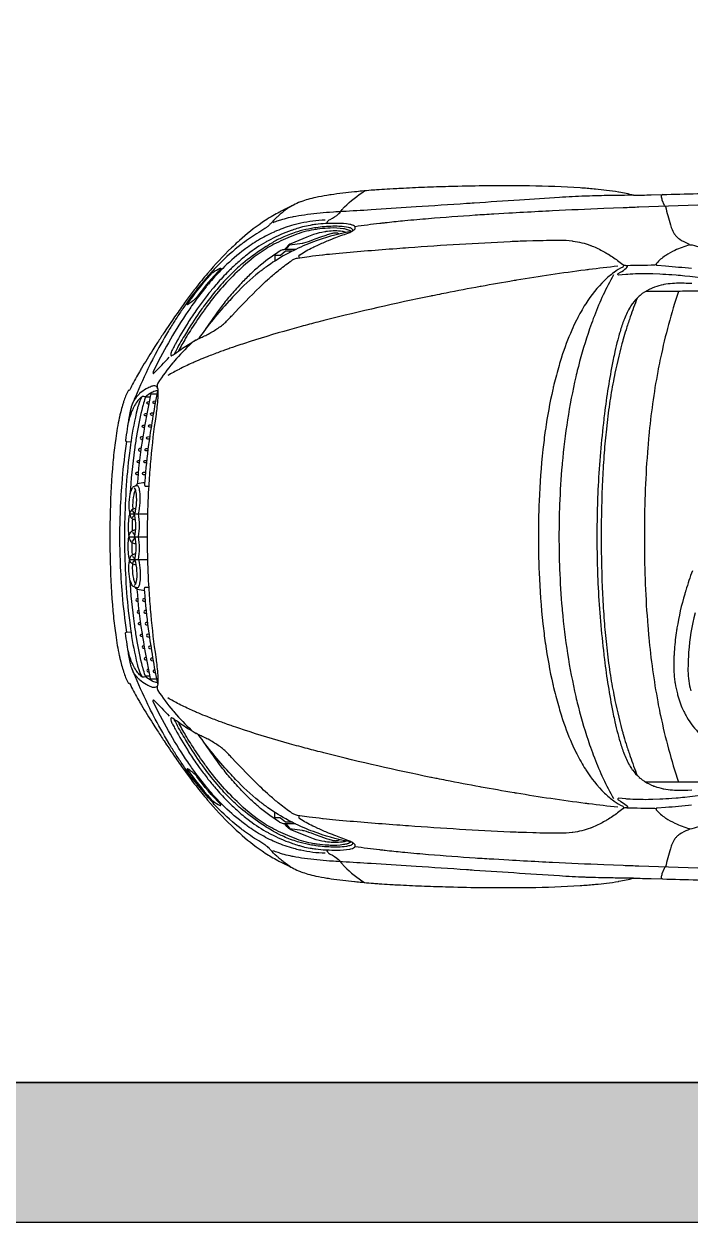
# Model space of a CAD drawing. Header units: millimetres. Extents: x 2646 to 50990, y 12226 to 40347.
# Drawn here: x 27734 to 29588, y 12226 to 15559 of the extents above; entities that cross this region are included whole.
import ezdxf

# ---------------------------------------------------------------- set-up
doc = ezdxf.new("R2010")
doc.units = ezdxf.units.MM
doc.layers.add('www.cad-blocks.net', color=7, linetype='Continuous')

# ---------------------------------------------------------------- blocks, each defined once
blk = doc.blocks.new('A$C28EE48FC')
for p, q in [((0.5074, 2.0158), (0.5074, 2.0158)), ((0.6115, 1.9769), (0.6116, 1.977)), ((0.0539, 1.1583), (0.1029, 1.1583)), ((0.0526, 1.0945), (0.1029, 1.0945)), ((0.0539, 1.0308), (0.1029, 1.0308)), ((0.6115, 0.2121), (0.6116, 0.2121)), ((0.5074, 0.1733), (0.5074, 0.1733))]:
    blk.add_line(p, q)
for points in [[(1.4563, 2.0444, 0.021604), (1.4159, 2.053), (1.4143, 2.0533, 0.012269), (1.381, 2.058, 0.005683), (1.3507, 2.0613), (1.3465, 2.0617, 0.007499), (1.3081, 2.0648, 0.013527), (1.1666, 2.0702), (1.1471, 2.0704, 0.009671), (0.9553, 2.0688), (0.941, 2.0684, 0.002964), (0.875, 2.0662, 0.002676), (0.8082, 2.0632, 0.002031), (0.7873, 2.0621), (0.7784, 2.0616, 0.001672), (0.7489, 2.0597, 0.002952), (0.7327, 2.0586), (0.726, 2.0581, 0.006248), (0.7006, 2.0558, 0.000515), (0.6816, 2.0538), (0.6798, 2.0536, 0.009106), (0.6146, 2.0457, 0.004007), (0.6078, 2.0446), (0.6026, 2.0438, 0.012153), (0.5725, 2.0383, 0.018519), (0.5503, 2.0329), (0.5501, 2.0328, 0.020061), (0.5309, 2.0265), (0.5293, 2.0258, 0.031275), (0.5097, 2.0171, -0.001922), (0.5003, 2.0122), (0.4963, 2.0101, -0.007542), (0.4818, 2.0029, 0.001355), (0.4796, 2.0018, 0.012838), (0.466, 1.9948), (0.4618, 1.9925, 0.011519), (0.4439, 1.9821), (0.4409, 1.9803, 0.012847), (0.4224, 1.9683, 0.033566), (0.3594, 1.9186), (0.3556, 1.9151, 0.0098), (0.3372, 1.8979, 0.02217), (0.2709, 1.827, 0.012327), (0.2388, 1.7876), (0.2369, 1.7851, 0.0071), (0.2144, 1.7552), (0.2096, 1.7487, 0.002771), (0.1985, 1.7332, 0.004165), (0.1729, 1.6967, 0.004159), (0.1569, 1.6731), (0.1499, 1.6624, 0.002426), (0.1318, 1.6349, 0.001948), (0.1245, 1.6236), (0.1184, 1.6141, 0.008611), (0.0871, 1.5632, 0.003492), (0.0811, 1.5529), (0.0761, 1.5442, 0.015568), (0.0544, 1.5034, -0.285642), (0.0514, 1.5015), (0.0511, 1.5015, 0.282742), (0.0495, 1.5006, 0.041853), (0.0373, 1.4704), (0.0373, 1.4704, 0.001076), (0.0343, 1.4607, 0.014369), (0.0292, 1.4423), (0.0277, 1.4361, 0.006749), (0.0254, 1.426), (0.0253, 1.4254, 0.019467), (0.0152, 1.3678), (0.0136, 1.3557, 0.012057), (0.0075, 1.3013, 0.000481), (0.0074, 1.3005, 0.014627), (0, 1.1659, 0.013), (0, 1.0231, 0.014627), (0.0074, 0.8886, 0.000481), (0.0075, 0.8878, 0.012057), (0.0136, 0.8333), (0.0152, 0.8212, 0.019467), (0.0253, 0.7637), (0.0254, 0.7631, 0.006749), (0.0277, 0.7529), (0.0292, 0.7468, 0.014369), (0.0343, 0.7284, 0.001076), (0.0373, 0.7187), (0.0373, 0.7187, 0.041853), (0.0495, 0.6885, 0.282742), (0.0511, 0.6875), (0.0514, 0.6875, -0.285642), (0.0544, 0.6856, 0.015568), (0.0761, 0.6449), (0.0811, 0.6362, 0.003492), (0.0871, 0.6258, 0.008611), (0.1184, 0.575), (0.1245, 0.5654, 0.001948), (0.1318, 0.5542, 0.002426), (0.1499, 0.5266), (0.1569, 0.516, 0.004159), (0.1729, 0.4924, 0.004165), (0.1985, 0.4558, 0.002771), (0.2096, 0.4404), (0.2144, 0.4339, 0.0071), (0.2369, 0.4039), (0.2388, 0.4014, 0.012327), (0.2709, 0.3621, 0.02217), (0.3372, 0.2912, 0.0098), (0.3556, 0.2739), (0.3594, 0.2705, 0.033566), (0.4224, 0.2208, 0.012847), (0.4409, 0.2088), (0.4439, 0.207, 0.011519), (0.4618, 0.1966), (0.466, 0.1943, 0.012838), (0.4796, 0.1872, 0.001355), (0.4818, 0.1862, -0.007542), (0.4963, 0.179), (0.5003, 0.1769, -0.001922), (0.5097, 0.172, 0.031275), (0.5293, 0.1632), (0.5309, 0.1626, 0.020061), (0.5501, 0.1563), (0.5503, 0.1562, 0.018519), (0.5725, 0.1507, 0.012153), (0.6026, 0.1452), (0.6078, 0.1444, 0.004007), (0.6146, 0.1434, 0.009106), (0.6798, 0.1354), (0.6816, 0.1352, 0.000515), (0.7006, 0.1333, 0.006248), (0.726, 0.131), (0.7327, 0.1305, 0.002952), (0.7489, 0.1293, 0.001672), (0.7784, 0.1275), (0.7873, 0.127, 0.002031), (0.8082, 0.1259, 0.002676), (0.875, 0.1229, 0.002964), (0.941, 0.1207), (0.9553, 0.1203, 0.009671), (1.1471, 0.1187), (1.1666, 0.1189, 0.013527), (1.3081, 0.1243, 0.007499), (1.3465, 0.1274), (1.3507, 0.1278, 0.005683), (1.381, 0.131, 0.012269), (1.4143, 0.1358), (1.4159, 0.1361, 0.021604), (1.4563, 0.1447)], [(1.4563, 2.0444, -0.001965), (1.4226, 2.044, 0.001294), (1.3996, 2.0437), (1.3914, 2.0436, 0.005751), (1.3258, 2.042, 0.000409), (1.3244, 2.042), (1.3215, 2.0419, 0.006965), (1.25, 2.0382), (1.1394, 2.0309, 0.000725), (1.0128, 2.0224, -0.000525), (0.9913, 2.021, -0.000391), (0.851, 2.0118), (0.7258, 2.0037, -0.002493), (0.6463, 1.9989, 0.003676), (0.6212, 1.9974), (0.6106, 1.9966, 0.016487), (0.5404, 1.9894, 0.014226), (0.5092, 1.9842), (0.5066, 1.9837, 0.020733), (0.4837, 1.9783), (0.4796, 1.9771, 0.016399), (0.4673, 1.9732, 0.006991), (0.4529, 1.9679)], [(0.6023, 1.9655, -0.095004), (0.6045, 1.9709, -0.035926), (0.6053, 1.9719, -0.030902), (0.6077, 1.9744, -0.073346), (0.6119, 1.9771, 0.076763), (0.636, 1.9932, 0.061181), (0.6408, 1.9987, -0.02903), (0.6435, 2.0024), (0.6454, 2.0046, -0.022097), (0.6521, 2.0118, -0.053017), (0.7079, 2.0565)], [(1.4563, 2.0444, 0.002893), (1.5059, 2.0454), (1.5367, 2.0463, 0.002102), (1.7317, 2.0524)], [(1.5376, 2.0463, 0.411595), (1.5334, 2.0419, 0.052807), (1.534, 2.0375, 0.032965), (1.5356, 2.0321), (1.5413, 2.017, 0.182493), (1.5437, 2.0143), (1.5448, 2.0137, -0.210702), (1.5452, 2.0131, 0.007301), (1.5592, 1.9623, 0.013348), (1.5615, 1.9549), (1.5623, 1.9526, 0.058917), (1.5697, 1.9375), (1.57, 1.937, 0.008838), (1.5708, 1.9357, 0.039979), (1.576, 1.9294, 0.050084), (1.5825, 1.9238), (1.5848, 1.9223, 0.067489), (1.6079, 1.9105, -0.155365), (1.6104, 1.9087), (1.6121, 1.9062)], [(0.5097, 2.0171, 0.045339), (0.4836, 2.0002, 0.00519), (0.4781, 1.9957, 0.007269), (0.4733, 1.9917), (0.4723, 1.9909, 0.007264), (0.4654, 1.9846), (0.4641, 1.9835, 0.021449), (0.4459, 1.9652, 0.001517), (0.443, 1.962, -0.038686), (0.4382, 1.9574, -0.014747), (0.4319, 1.9527), (0.4304, 1.9516, -0.023216), (0.4191, 1.9442, 0.026217), (0.3734, 1.9141, 0.007355), (0.3654, 1.908), (0.364, 1.907, 0.032139), (0.3025, 1.8521), (0.297, 1.8466, 0.01026), (0.2825, 1.8312, 0.031068), (0.2094, 1.7399), (0.2068, 1.7362, 0.00963), (0.1883, 1.7088, 0.004314), (0.1708, 1.6813, 0.00526), (0.1623, 1.6674), (0.1621, 1.667, 0.01346), (0.1204, 1.5923), (0.1197, 1.5911, 0.006823), (0.1102, 1.5723, 0.01344), (0.0699, 1.4839, 0.002183), (0.0641, 1.4701), (0.0613, 1.4634)], [(1.7179, 2.0194), (1.4716, 2.011, 0.001617), (1.4273, 2.0094), (1.3736, 2.0072, 0.002002), (1.2312, 2.0009, 0.000925), (1.1932, 1.9989), (1.1918, 1.9989, 0.001542), (1.1094, 1.9943), (1.0678, 1.9919, 0.002169), (1.0159, 1.9886, 0.003739), (0.8861, 1.9789, 0.003214), (0.8203, 1.9731), (0.8137, 1.9725, 0.004421), (0.7651, 1.9674, 0.000082), (0.7528, 1.966), (0.7501, 1.9657, 0.008517), (0.6814, 1.9568)], [(0.5979, 1.975, 0.046212), (0.5304, 1.9667, 0.012813), (0.5155, 1.9631), (0.511, 1.9619, 0.03409), (0.4629, 1.9452, 0.008485), (0.4536, 1.9411), (0.4487, 1.9388, 0.017709), (0.4273, 1.9279), (0.4235, 1.9258, 0.029188), (0.3819, 1.8994, 0.005231), (0.3776, 1.8963), (0.374, 1.8936, 0.031007), (0.3181, 1.8459, 0.014931), (0.2984, 1.8257), (0.2903, 1.817, 0.010951), (0.2732, 1.7975), (0.2727, 1.7969, 0.004534), (0.2668, 1.7897, 0.016613), (0.2266, 1.7367, 0.0062), (0.2158, 1.7209), (0.2099, 1.7122, 0.037186), (0.1196, 1.5529, 0.018721), (0.1195, 1.5526, 0.096782), (0.119, 1.5497, 0.217467), (0.1193, 1.549, 0.390746), (0.1218, 1.5492, 0.009147), (0.1642, 1.594)], [(0.5268, 1.8705, -0.376635), (0.5262, 1.8774), (0.5262, 1.8774, -0.091427), (0.528, 1.8791, -0.03135), (0.5636, 1.8992, -0.005311), (0.569, 1.9018), (0.5776, 1.9057, -0.012475), (0.6078, 1.9187), (0.619, 1.9232, -0.00144), (0.6227, 1.9246, -0.009893), (0.6617, 1.9391, 0.045955), (0.6718, 1.9437), (0.673, 1.9444, 0.070369), (0.6805, 1.9502, 0.100698), (0.6818, 1.9522), (0.6818, 1.9523, 0.212737), (0.6816, 1.9563), (0.6815, 1.9564, 0.116942), (0.68, 1.9582, 0.077301), (0.674, 1.9614), (0.6734, 1.9616, 0.041117), (0.6665, 1.9633, 0.040812), (0.6315, 1.9662, 0.011559), (0.6018, 1.9655), (0.5991, 1.9654, 0.018761), (0.5724, 1.9631, 0.008154), (0.5652, 1.9621), (0.5623, 1.9617, 0.003506), (0.556, 1.9607, 0.022797), (0.5362, 1.9563), (0.5355, 1.9562, 0.006839), (0.5239, 1.9529, 0.012037), (0.507, 1.9475), (0.5035, 1.9463, 0.038629), (0.4467, 1.9215), (0.4415, 1.9187, 0.007783), (0.4333, 1.9142, 0.034129), (0.3825, 1.8803), (0.3807, 1.8789, 0.014982), (0.3648, 1.8659, 0.008535), (0.3395, 1.8431, 0.010433), (0.3292, 1.8331), (0.3289, 1.8327, 0.014535), (0.2966, 1.798, 0.003291), (0.294, 1.7951), (0.2899, 1.7902, 0.009666), (0.2695, 1.7654, 0.012918), (0.2474, 1.7359), (0.2418, 1.728, 0.005624), (0.2288, 1.7092, 0.006806), (0.2182, 1.693), (0.2165, 1.6903, 0.016774), (0.1812, 1.6306), (0.1808, 1.63, 0.001913), (0.1742, 1.6176, 0.034616), (0.1697, 1.6077, 0.018602), (0.1692, 1.6062), (0.1689, 1.6051, 0.077961), (0.1683, 1.6004, 0.348633), (0.1704, 1.5979, 0.19476), (0.1716, 1.5982, 0.010855), (0.1842, 1.6067, -0.001068), (0.1969, 1.6156, -0.012672), (0.215, 1.6276), (0.2163, 1.6284, -0.013817), (0.2398, 1.6423, -0.024574), (0.2466, 1.6456, 0.00831), (0.2591, 1.6513, 0.014659), (0.2725, 1.6581), (0.277, 1.6605, 0.029311), (0.3036, 1.6771, 0.020996), (0.315, 1.6859), (0.3164, 1.6871, 0.02706), (0.3264, 1.6965), (0.33, 1.7002, 0.003297), (0.3393, 1.7101, -0.011976), (0.4164, 1.7891, -0.01056), (0.4376, 1.8089), (0.4394, 1.8106, -0.010576), (0.4634, 1.8313), (0.4673, 1.8344, -0.020466), (0.5008, 1.8598, -0.003185), (0.5074, 1.8643, -0.036121), (0.5112, 1.8665, -0.026696), (0.5155, 1.8683, -0.05213), (0.5215, 1.8698), (0.5539, 1.8742, -0.004894), (0.5903, 1.8788), (0.5928, 1.8791, -0.006376), (0.6276, 1.8826, -0.003578), (0.7866, 1.8958), (0.7974, 1.8967, -0.000614), (0.8304, 1.8991, -0.006787), (1.1132, 1.916, -0.004373), (1.1582, 1.9177), (1.1761, 1.9182, -0.005699), (1.2527, 1.9195, -0.034615), (1.2858, 1.9174), (1.2878, 1.9171, -0.055797), (1.3365, 1.905), (1.3377, 1.9045, -0.006537), (1.3411, 1.9032, -0.032912), (1.3731, 1.8878), (1.3765, 1.886, -0.009575), (1.3864, 1.8801, -0.023465), (1.4158, 1.86), (1.4269, 1.8517, -0.555112), (1.4263, 1.8444, 0.04001), (1.4023, 1.8298), (1.4014, 1.8291, 0.035848), (1.376, 1.8077, 0.058677), (1.3232, 1.7426), (1.3225, 1.7414, 0.012665), (1.3102, 1.7209, 0.012702), (1.2982, 1.6983), (1.2969, 1.6956, 0.012623), (1.2846, 1.6694, 0.025431), (1.256, 1.5937), (1.2558, 1.5929, 0.007463), (1.249, 1.5708, 0.010247), (1.2349, 1.5176), (1.2347, 1.5169, 0.00424), (1.2317, 1.5042, 0.020326), (1.2111, 1.3923), (1.2108, 1.3901, 0.007835), (1.2041, 1.3368, 0.018101), (1.1936, 1.1946), (1.1931, 1.1815, 0.005848), (1.1918, 1.1314, 0.007092), (1.1918, 1.0577, 0.005848), (1.1931, 1.0075), (1.1936, 0.9945, 0.018101), (1.2041, 0.8523, 0.007835), (1.2108, 0.799), (1.2111, 0.7967, 0.020326), (1.2317, 0.6849, 0.00424), (1.2347, 0.6721), (1.2349, 0.6714, 0.010247), (1.249, 0.6183, 0.007463), (1.2558, 0.5962), (1.256, 0.5953, 0.025431), (1.2846, 0.5197, 0.012623), (1.2969, 0.4934), (1.2982, 0.4907, 0.012702), (1.3102, 0.4681, 0.012665), (1.3225, 0.4476), (1.3232, 0.4465, 0.058677), (1.376, 0.3814, 0.035848), (1.4014, 0.36), (1.4023, 0.3593, 0.04001), (1.4263, 0.3447, -0.555112), (1.4269, 0.3374), (1.4158, 0.3291, -0.023465), (1.3864, 0.309, -0.009575), (1.3765, 0.3031), (1.3731, 0.3012, -0.032912), (1.3411, 0.2859, -0.006537), (1.3377, 0.2846), (1.3365, 0.2841, -0.055797), (1.2878, 0.272), (1.2858, 0.2717, -0.034615), (1.2527, 0.2696, -0.005699), (1.1761, 0.2709), (1.1582, 0.2714, -0.004373), (1.1132, 0.2731, -0.006787), (0.8304, 0.29, -0.000614), (0.7974, 0.2924), (0.7866, 0.2932, -0.003578), (0.6276, 0.3064, -0.006376), (0.5928, 0.31), (0.5903, 0.3103, -0.004894), (0.5539, 0.3149), (0.5215, 0.3193, -0.05213), (0.5155, 0.3208, -0.026696), (0.5112, 0.3226, -0.036121), (0.5074, 0.3247, -0.003185), (0.5008, 0.3292, -0.020466), (0.4673, 0.3546), (0.4634, 0.3578, -0.010576), (0.4394, 0.3785), (0.4376, 0.3801, -0.01056), (0.4164, 0.3999, -0.011976), (0.3393, 0.4789, 0.003297), (0.33, 0.4888), (0.3264, 0.4926, 0.02706), (0.3164, 0.502), (0.315, 0.5031, 0.020996), (0.3036, 0.5119, 0.029311), (0.277, 0.5285), (0.2725, 0.531, 0.014659), (0.2591, 0.5378, 0.00831), (0.2466, 0.5434, -0.024574), (0.2398, 0.5468, -0.013817), (0.2163, 0.5606), (0.215, 0.5614, -0.012672), (0.1969, 0.5734, -0.001068), (0.1842, 0.5824, 0.010855), (0.1716, 0.5909, 0.19476), (0.1704, 0.5911, 0.348633), (0.1683, 0.5887, 0.077961), (0.1689, 0.5839), (0.1692, 0.5829, 0.018602), (0.1697, 0.5814, 0.034616), (0.1742, 0.5715, 0.001913), (0.1808, 0.5591), (0.1812, 0.5585, 0.016774), (0.2165, 0.4988), (0.2182, 0.4961, 0.006806), (0.2288, 0.4799, 0.005624), (0.2418, 0.4611), (0.2474, 0.4531, 0.012918), (0.2695, 0.4237, 0.009666), (0.2899, 0.3989), (0.294, 0.394, 0.003291), (0.2966, 0.3911, 0.014535), (0.3289, 0.3564), (0.3292, 0.356, 0.010433), (0.3395, 0.346, 0.008535), (0.3648, 0.3232, 0.014982), (0.3807, 0.3102), (0.3825, 0.3088, 0.034129), (0.4333, 0.2749, 0.007783), (0.4415, 0.2704), (0.4467, 0.2676, 0.038629), (0.5035, 0.2428), (0.507, 0.2416, 0.012037), (0.5239, 0.2361, 0.006839), (0.5355, 0.2329), (0.5362, 0.2327, 0.022797), (0.556, 0.2284, 0.003506), (0.5623, 0.2274), (0.5652, 0.227, 0.008154), (0.5724, 0.226, 0.018761), (0.5991, 0.2237), (0.6018, 0.2236, 0.011559), (0.6315, 0.2229, 0.040812), (0.6665, 0.2258, 0.041117), (0.6734, 0.2275), (0.674, 0.2277, 0.077301), (0.68, 0.2308, 0.116942), (0.6815, 0.2326), (0.6816, 0.2328, 0.212737), (0.6818, 0.2368), (0.6818, 0.2369, 0.100698), (0.6805, 0.2389, 0.070369), (0.673, 0.2447), (0.6718, 0.2454, 0.045955), (0.6617, 0.25, -0.009893), (0.6227, 0.2644, -0.00144), (0.619, 0.2659), (0.6078, 0.2704, -0.012475), (0.5776, 0.2833), (0.569, 0.2873, -0.005311), (0.5636, 0.2899, -0.03135), (0.528, 0.31, -0.091427), (0.5262, 0.3117), (0.5262, 0.3117, -0.376635), (0.5268, 0.3186)], [(0.6756, 1.946, 0.250895), (0.6693, 1.953), (0.6684, 1.9533, 0.032381), (0.6631, 1.9548, 0.044038), (0.6395, 1.9577), (0.6358, 1.9579, 0.014085), (0.6198, 1.958, 0.029956), (0.5726, 1.9542, 0.015277), (0.5556, 1.9512), (0.5515, 1.9504, 0.021146), (0.5215, 1.9429, 0.03413), (0.4831, 1.9287), (0.4791, 1.9269, 0.029919), (0.4514, 1.9124), (0.4443, 1.9081, 0.009735), (0.4245, 1.8956, 0.026024), (0.3686, 1.8546, 0.01646), (0.3495, 1.8379), (0.3485, 1.837, 0.021999), (0.3122, 1.7999), (0.3103, 1.7978, 0.002898), (0.3077, 1.7949, 0.019519), (0.267, 1.7446), (0.2622, 1.7382, 0.005978), (0.2525, 1.725, 0.018231), (0.2152, 1.6681), (0.2148, 1.6676, 0.001193), (0.2034, 1.6487, 0.020795), (0.1784, 1.6028)], [(0.6703, 1.9435, 0.070535), (0.6603, 1.9484), (0.6597, 1.9486, 0.038292), (0.6495, 1.951, 0.052123), (0.612, 1.9531), (0.6117, 1.9531, 0.000087), (0.6054, 1.9528, 0.022756), (0.5758, 1.95, 0.006096), (0.5702, 1.9491), (0.5664, 1.9485, 0.054374), (0.5127, 1.9334), (0.5006, 1.9286, 0.027108), (0.4495, 1.9047, 0.016016), (0.4352, 1.8965), (0.4338, 1.8956, 0.048087), (0.3704, 1.8473), (0.3594, 1.8372, 0.048212), (0.27, 1.7368, 0.000309), (0.2611, 1.7245), (0.2602, 1.7232, 0.015931), (0.2264, 1.6736), (0.223, 1.6683, 0.009235), (0.2098, 1.6467, 0.012384), (0.1899, 1.6107)], [(0.6721, 1.9439, 0.040419), (0.5786, 1.9195), (0.5731, 1.9175, 0.030559), (0.5165, 1.8938), (0.5093, 1.8902, 0.007659), (0.4964, 1.8836, 0.031156), (0.4389, 1.8483), (0.4376, 1.8474, 0.014431), (0.4138, 1.8296, 0.037345), (0.349, 1.7697, 0.001109), (0.3325, 1.7519), (0.3302, 1.7495, 0.032045), (0.2456, 1.6452)], [(0.6568, 1.9409, 0.071794), (0.6455, 1.944, 0.063356), (0.6048, 1.9437), (0.6002, 1.9431, 0.004636), (0.5974, 1.9426, 0.045167), (0.5656, 1.9348, 0.013376), (0.5474, 1.9279), (0.5024, 1.9096, 0.08937), (0.4973, 1.9064, 0.050736), (0.4859, 1.8935)], [(0.489, 1.8935), (0.4987, 1.9055, -0.190255), (0.5003, 1.9064), (0.5344, 1.9111, 0.029627), (0.5384, 1.9119, 0.032475), (0.5656, 1.9209, -0.012723), (0.586, 1.9285), (0.6013, 1.9338, -0.014645), (0.6147, 1.9381, -0.052247), (0.6253, 1.9399), (0.6258, 1.9399, -0.145769), (0.6388, 1.937)], [(1.6121, 1.9062), (1.6121, 1.9062, 0.041688), (1.5715, 1.8911, 0.033978), (1.5461, 1.877), (1.5447, 1.8761, 0.068747), (1.52, 1.8547, 0.062827), (1.5196, 1.8541), (1.5195, 1.8539, 0.045779), (1.519, 1.8527, -0.331329), (1.5147, 1.8495, 0.004809), (1.4379, 1.8485)], [(1.6121, 1.9062, -0.000419), (1.6126, 1.9064, -0.145444), (1.6199, 1.9062, 0.011938), (1.6684, 1.8921), (1.6794, 1.8892, 0.007872), (1.7004, 1.884, 0.01001), (1.7376, 1.8762), (1.753, 1.8733, 0.000409), (1.7599, 1.872, 0.003875), (1.8515, 1.8555, 0.001146), (1.8631, 1.8536), (1.8729, 1.8519, 0.009465), (2.1484, 1.8113), (2.1511, 1.811, 0.000477), (2.1871, 1.8064, 0.018781), (2.4115, 1.7866), (2.4133, 1.7865, 0.004479), (2.49, 1.7833, 0.008146), (2.7252, 1.7795, 0.000207), (3.4927, 1.7798), (3.5208, 1.7798, 0.000716), (3.6182, 1.78, 0.000716)], [(0.516, 1.8935), (0.4864, 1.8935, 0.029126), (0.4844, 1.8934, 0.093153), (0.4749, 1.8905), (0.4746, 1.8903, 0.019501), (0.4703, 1.8878, 0.036423), (0.4117, 1.8442), (0.409, 1.842, 0.008687), (0.3946, 1.8291, 0.014351), (0.3685, 1.8035, 0.004907), (0.3604, 1.7949), (0.3549, 1.789, 0.016955), (0.3258, 1.7554), (0.3236, 1.7527, 0.006738), (0.3101, 1.7354, 0.019121), (0.2656, 1.6724)], [(0.5066, 1.8889), (0.4883, 1.8889, 0.173728), (0.4878, 1.8887), (0.4736, 1.877, -0.173728), (0.473, 1.8768), (0.4589, 1.8768, 0.414214), (0.458, 1.876), (0.458, 1.8611)], [(1.413, 1.847, 0.004156), (1.3317, 1.8376, 0.001535), (1.3265, 1.837), (1.3221, 1.8364, 0.008689), (1.131, 1.8081), (1.1278, 1.8076, 0.001179), (1.1238, 1.8069, 0.002584), (1.0319, 1.7907), (1.0292, 1.7903, 0.004005), (0.9347, 1.7723, 0.001041), (0.9099, 1.7674, 0.000028), (0.8942, 1.7642), (0.8924, 1.7638, 0.012148), (0.5986, 1.6969, 0.001466), (0.5839, 1.6932), (0.5778, 1.6916, 0.002195), (0.5311, 1.6792, 0.002587), (0.5054, 1.6722), (0.4985, 1.6702, 0.010771), (0.3737, 1.6323, 0.002136), (0.3528, 1.6254), (0.34, 1.6211, 0.004705), (0.3262, 1.6163), (0.3176, 1.6132, 0.002913), (0.3035, 1.6081, 0.006061), (0.2694, 1.595), (0.264, 1.5928, 0.00742), (0.2405, 1.583, 0.002127), (0.2272, 1.5772, 0.014141), (0.1922, 1.5605), (0.1915, 1.5601, 0.014196), (0.1601, 1.5429)], [(1.7132, 1.8057, 0.005536), (1.599, 1.8196, 0.008384), (1.5746, 1.8219), (1.5634, 1.8228, 0.008653), (1.53, 1.8247), (1.5099, 1.8256, 0.007856), (1.4978, 1.8259, 0.019312), (1.4401, 1.8243, 0.007537), (1.4349, 1.8238), (1.4149, 1.8219, -0.800549), (1.4135, 1.8263), (1.4197, 1.83, 0.033531), (1.436, 1.8414, 0.129475), (1.4396, 1.8461, 0.539089), (1.4379, 1.8485, 0.000131), (1.4359, 1.8484, -0.168978), (1.4278, 1.851), (1.4269, 1.8517)], [(1.5196, 1.8541, 0.535638), (1.5222, 1.8495), (1.5458, 1.8477, -0.00821), (1.618, 1.8412)], [(1.618, 0.3479, -0.00821), (1.5458, 0.3413), (1.5222, 0.3396, 0.535638), (1.5196, 0.335)], [(1.4007, 1.8227, 0.038665), (1.3475, 1.7094), (1.3445, 1.7015, 0.007335), (1.3343, 1.6731, 0.020536), (1.3029, 1.5684, 0.005843), (1.2972, 1.545), (1.2958, 1.539, 0.034968), (1.2579, 1.299), (1.2575, 1.2944, 0.012353), (1.2506, 1.1845, 0.018727), (1.2506, 1.0046, 0.012353), (1.2575, 0.8947), (1.2579, 0.8901, 0.034968), (1.2958, 0.65), (1.2972, 0.6441, 0.005843), (1.3029, 0.6207, 0.020536), (1.3343, 0.5159, 0.007335), (1.3445, 0.4875), (1.3475, 0.4797, 0.038665), (1.4007, 0.3663)], [(1.6185, 1.7985), (1.6078, 1.7991, 0.031964), (1.565, 1.7989, 0.031632), (1.5403, 1.7957), (1.539, 1.7954, 0.037518), (1.5151, 1.7888), (1.5133, 1.7882, 0.017894), (1.5065, 1.7854, 0.0526), (1.4808, 1.7707, 0.028603), (1.4724, 1.7638), (1.472, 1.7634, 0.045311), (1.4534, 1.743), (1.453, 1.7425, 0.033543), (1.4448, 1.73, 0.041276), (1.4294, 1.6968, 0.000288), (1.4286, 1.6945), (1.4285, 1.6942, 0.016171), (1.4175, 1.6606), (1.4166, 1.6576, 0.007925), (1.4123, 1.6419, 0.007699), (1.4046, 1.6097), (1.4032, 1.6037, 0.006276), (1.3988, 1.5827, 0.019481), (1.3755, 1.436, 0.000877), (1.3729, 1.4136), (1.3726, 1.4106, 0.016363), (1.3573, 1.2251, 0.002605), (1.3569, 1.2162, 0.0194), (1.3569, 0.9729, 0.002605), (1.3573, 0.964, 0.016363), (1.3726, 0.7785), (1.3729, 0.7755, 0.000877), (1.3755, 0.7531, 0.019481), (1.3988, 0.6064, 0.006276), (1.4032, 0.5854), (1.4046, 0.5794, 0.007699), (1.4123, 0.5472, 0.007925), (1.4166, 0.5315), (1.4175, 0.5284, 0.016171), (1.4285, 0.4949), (1.4286, 0.4946, 0.000288), (1.4294, 0.4923, 0.041276), (1.4448, 0.4591, 0.033543), (1.453, 0.4466), (1.4534, 0.446, 0.045311), (1.472, 0.4257), (1.4724, 0.4252, 0.028603), (1.4808, 0.4184, 0.0526), (1.5065, 0.4037, 0.017894), (1.5133, 0.4009), (1.5151, 0.4003, 0.037518), (1.539, 0.3937), (1.5403, 0.3934, 0.031632), (1.565, 0.3901, 0.031964), (1.6078, 0.3899), (1.6185, 0.3906, 0.004139)], [(1.5814, 1.7771, 0.028017), (1.5315, 1.592), (1.53, 1.5851, 0.006171), (1.5239, 1.5539, 0.022083), (1.4988, 1.3746, 0.003567), (1.4967, 1.3502), (1.4961, 1.3429, 0.019757), (1.4866, 1.1108, 0.000693), (1.4866, 1.0783, 0.019757), (1.4961, 0.8462), (1.4967, 0.8389, 0.003567), (1.4988, 0.8145, 0.022083), (1.5239, 0.6351, 0.006171), (1.53, 0.604), (1.5315, 0.5971, 0.028017), (1.5814, 0.412)], [(2.1269, 1.7202, 0.001717), (2.1127, 1.7226), (2.106, 1.7237, 0.003908), (2.0715, 1.729, 0.011261), (1.7816, 1.7653, 0.00156), (1.7603, 1.7674), (1.7425, 1.7692, 0.007025), (1.6713, 1.775), (1.6496, 1.7765, 0.01358), (1.6217, 1.7776, 0.011014), (1.5925, 1.7773, -0.007675), (1.5662, 1.7769), (1.4902, 1.7769)], [(1.6202, 0.9997, 0.016177), (1.602, 0.9454, 0.000583), (1.5995, 0.9369), (1.599, 0.9352, 0.031501), (1.5772, 0.8407, 0.005943), (1.5754, 0.8286), (1.5752, 0.8271, 0.018117), (1.5698, 0.7746), (1.5692, 0.7655, 0.008897), (1.5685, 0.7518, 0.007612), (1.5682, 0.7362), (1.5682, 0.7332, 0.028357), (1.5699, 0.7045), (1.5704, 0.6997, 0.012655), (1.5722, 0.6868, 0.021766), (1.5783, 0.6577), (1.5783, 0.6576, 0.000948), (1.5797, 0.6523, 0.054316), (1.5963, 0.6085), (1.5978, 0.6056, 0.016904), (1.6048, 0.5929, 0.055695), (1.6414, 0.5448, -0.024043)], [(1.4667, 1.7584, 0.011903), (1.4473, 1.706), (1.4462, 1.7029, 0.008305), (1.4356, 1.6704, 0.005159), (1.4277, 1.6438, 0.002435), (1.425, 1.6342), (1.4242, 1.6313, 0.018774), (1.4023, 1.5379), (1.4018, 1.5352, 0.010617), (1.3908, 1.4724, 0.009968), (1.3818, 1.4037), (1.3807, 1.394, 0.00875), (1.3746, 1.3282, 0.00699), (1.3701, 1.2564), (1.3699, 1.2516, 0.002773), (1.369, 1.2307, 0.006606), (1.3666, 1.1268, 0.002587), (1.3664, 1.1002), (1.3664, 1.0889, 0.002587), (1.3666, 1.0623, 0.006606), (1.369, 0.9584, 0.002773), (1.3699, 0.9375), (1.3701, 0.9327, 0.00699), (1.3746, 0.8608, 0.00875), (1.3807, 0.7951), (1.3818, 0.7854, 0.009968), (1.3908, 0.7167, 0.010617), (1.4018, 0.6539), (1.4023, 0.6512, 0.018774), (1.4242, 0.5578), (1.425, 0.5549, 0.002435), (1.4277, 0.5452, 0.005159), (1.4356, 0.5187, 0.008305), (1.4462, 0.4862), (1.4473, 0.4831, 0.011903), (1.4667, 0.4307)], [(0.2394, 1.6421, 0.007785), (0.2376, 1.641), (0.2361, 1.6402, 0.05452), (0.2257, 1.6323, 0.026615), (0.1791, 1.5835, 0.000711), (0.1746, 1.5782), (0.1745, 1.5782, 0.032475), (0.1326, 1.5221, 0.205927), (0.1308, 1.5114, -0.04634), (0.1327, 1.4981), (0.1327, 1.4976, -0.020793), (0.1328, 1.4919, -0.027688), (0.1286, 1.4443, 0.001254), (0.1274, 1.4358), (0.1246, 1.4159, 0.014075), (0.1115, 1.2965), (0.1108, 1.2886, 0.006589), (0.1066, 1.2277, 0.009439), (0.1032, 1.134, 0.004435), (0.1029, 1.1036), (0.1029, 1.0855, 0.004435), (0.1032, 1.0551, 0.009439), (0.1066, 0.9614, 0.006589), (0.1108, 0.9005), (0.1115, 0.8926, 0.014075), (0.1246, 0.7732), (0.1274, 0.7533, 0.001254), (0.1286, 0.7448, -0.027688), (0.1328, 0.6972, -0.020793), (0.1327, 0.6915), (0.1327, 0.691, -0.04634), (0.1308, 0.6777, 0.205927), (0.1326, 0.667, 0.032475), (0.1745, 0.6109), (0.1746, 0.6108, 0.000711), (0.1791, 0.6056, 0.026615), (0.2257, 0.5568, 0.05452), (0.2361, 0.5489), (0.2376, 0.548, 0.007785), (0.2394, 0.547)], [(0.1318, 1.5068, 0.259578), (0.1265, 1.5133, 0.171418), (0.1178, 1.5137), (0.1174, 1.5135, 0.02498), (0.1141, 1.5124, 0.026057), (0.1017, 1.5064), (0.1004, 1.5057, 0.060564), (0.0819, 1.4925, 0.020988), (0.0756, 1.4862), (0.075, 1.4856, 0.060078), (0.066, 1.4731, 0.048786), (0.0586, 1.4561), (0.0581, 1.4543, 0.018261), (0.0564, 1.4483, 0.034023), (0.0499, 1.4102)], [(0.1322, 1.5036, 0.013778), (0.1076, 1.3569), (0.1068, 1.3507, 0.017), (0.096, 1.2482, 0.017675), (0.0957, 1.2391), (0.0957, 1.2381, 0.414214), (0.0987, 1.235), (0.107, 1.235)], [(0.1316, 1.5005, 0.098566), (0.1184, 1.4971, 0.011379), (0.1173, 1.4966), (0.1156, 1.4956, 0.054188), (0.0975, 1.4831)], [(0.0899, 1.4848, 0.186053), (0.0884, 1.4837, 0.06885), (0.0783, 1.4609), (0.0777, 1.4587, 0.010068), (0.075, 1.4487, 0.023795), (0.0579, 1.3606), (0.0574, 1.3574, 0.006011), (0.0533, 1.3268, 0.028094), (0.04, 1.1207), (0.04, 1.1162, 0.004159), (0.04, 1.0728), (0.04, 1.0684, 0.028094), (0.0533, 0.8623, 0.006011), (0.0574, 0.8317), (0.0579, 0.8284, 0.023795), (0.075, 0.7404, 0.010068), (0.0777, 0.7303), (0.0783, 0.7282, 0.06885), (0.0884, 0.7054, 0.186053), (0.0899, 0.7043)], [(0.0984, 1.4821, 0.377502), (0.088, 1.4839), (0.0878, 1.4838, 0.05167), (0.0855, 1.4821, 0.002807), (0.0843, 1.481, 0.041685), (0.0749, 1.4703, 0.041809), (0.0656, 1.4554), (0.0649, 1.454, 0.018708), (0.0605, 1.4447, 0.052547), (0.0494, 1.408), (0.049, 1.406, 0.00898), (0.0469, 1.3938, 0.008986), (0.0427, 1.3625, 0.425913), (0.045, 1.3596), (0.0576, 1.3587)], [(0.1105, 1.4825), (0.0997, 1.4825, 0.321817), (0.0973, 1.4807, 0.015547), (0.0912, 1.4607), (0.0908, 1.4593, 0.004335), (0.0901, 1.4564, 0.019927), (0.0742, 1.3807), (0.0731, 1.374, 0.007243), (0.0675, 1.3372, 0.018507), (0.0549, 1.2116)], [(0.1298, 1.491), (0.1143, 1.491, 0.3591), (0.1118, 1.4889, 0.006876), (0.0908, 1.3727, 0.001715), (0.089, 1.3611), (0.0887, 1.3594, 0.022885), (0.0754, 1.2411, 0.022885)], [(0.1069, 1.4635), (0.1058, 1.4633, -1), (0.1051, 1.4701), (0.1082, 1.4704)], [(0.125, 1.4653), (0.1228, 1.4651, -1), (0.1221, 1.4718), (0.1263, 1.4722)], [(0.1009, 1.4307), (0.0986, 1.4305, -1), (0.0979, 1.4372), (0.1021, 1.4376)], [(0.1193, 1.4325), (0.1159, 1.4322, -1), (0.1152, 1.4389), (0.1204, 1.4395)], [(0.0952, 1.3983), (0.0924, 1.3981, -1), (0.0921, 1.4049), (0.0963, 1.4051)], [(0.1139, 1.3992), (0.1098, 1.399, -1), (0.1095, 1.4058), (0.1149, 1.406)], [(0.0908, 1.3723), (0.0868, 1.3722, 1), (0.087, 1.3655), (0.0897, 1.3655)], [(0.1089, 1.3661), (0.1045, 1.3659, -1), (0.1043, 1.3727), (0.1099, 1.3729)], [(0.0465, 0.8295, -0.017993), (0.034, 0.9329), (0.0338, 0.9352, -0.011324), (0.0286, 1.0207, -0.000717), (0.0277, 1.0448), (0.0276, 1.0484, -0.017876), (0.0276, 1.1407), (0.0277, 1.1443, -0.000717), (0.0286, 1.1684, -0.011324), (0.0338, 1.2539), (0.034, 1.2562, -0.017993), (0.0465, 1.3595)], [(0.0857, 1.3398), (0.0818, 1.3398, 1), (0.0819, 1.333), (0.0848, 1.3331)], [(0.1044, 1.3332), (0.1004, 1.3331, -1), (0.1003, 1.3399), (0.1053, 1.3399)], [(0.0807, 1.3001), (0.0783, 1.3001, -1), (0.0783, 1.3069), (0.0815, 1.3069)], [(0.1006, 1.3001), (0.0965, 1.3001, -1), (0.0965, 1.3069), (0.1013, 1.3069)], [(0.0774, 1.2671), (0.0744, 1.2671, -1), (0.0744, 1.2739), (0.078, 1.2739)], [(0.0974, 1.2671), (0.093, 1.2671, -1), (0.093, 1.2739), (0.098, 1.2739)], [(0.0786, 1.1583, 0.083934), (0.0822, 1.2205, 0.026537), (0.0813, 1.2259), (0.081, 1.2274, 0.101852), (0.0774, 1.2356, 0.275475), (0.0749, 1.2367, 0.099255), (0.0639, 1.2329, 0.129787), (0.0617, 1.2308, 0.057046), (0.057, 1.2203), (0.0566, 1.2191, 0.032321), (0.055, 1.2126, 0.034278), (0.0518, 1.1826, 0.016901), (0.0518, 1.1792), (0.0518, 1.1791, 0.040506), (0.0543, 1.1563, 0.075574), (0.0565, 1.1502), (0.0567, 1.1498, 0.074087), (0.0588, 1.147, 0.030995), (0.0594, 1.1465, 0.128146), (0.0706, 1.1417, 0.128146)], [(0.0958, 1.2446, 0.056874), (0.0761, 1.2413, 0.111126), (0.0745, 1.2404, 0.04849), (0.0699, 1.2356)], [(0.0614, 1.1491, 0.188223), (0.0678, 1.1573, 0.118009), (0.0717, 1.2214, 0.069514), (0.0703, 1.226), (0.0702, 1.2261, 0.106622), (0.067, 1.2302)], [(0.0706, 1.2252, 0.055388), (0.067, 1.2171), (0.0666, 1.2159, 0.032321), (0.0654, 1.2108, 0.034278), (0.0623, 1.1822, 0.016901), (0.0623, 1.1795), (0.0623, 1.1794, 0.017239), (0.0629, 1.1703)], [(1.6279, 0.8829, 0.047329), (1.6097, 0.7731, 0.017449), (1.6079, 0.7221), (1.6079, 0.7215, 0.071149), (1.6158, 0.6663, 0.024483)], [(0.0718, 1.1732, 0.073242), (0.0624, 1.1701, 0.214913), (0.0543, 1.1603, 0.022321), (0.0515, 1.1476, 0.021978), (0.0504, 1.1387, 0.043266), (0.0504, 1.1047, 0.033123), (0.052, 1.0946), (0.0524, 1.0927, 0.059932), (0.0553, 1.0844, 0.124621), (0.0597, 1.0792, 0.133921), (0.0706, 1.0753)], [(0.062, 1.1447, 0.014822), (0.0613, 1.1387, 0.035684), (0.0609, 1.1106)], [(0.0718, 1.0159, -0.073242), (0.0624, 1.019, -0.214913), (0.0543, 1.0288, -0.022321), (0.0515, 1.0415, -0.021978), (0.0504, 1.0504, -0.043266), (0.0504, 1.0844, -0.033123), (0.052, 1.0945), (0.0524, 1.0964, -0.059932), (0.0553, 1.1047, -0.124621), (0.0597, 1.1098, -0.133921), (0.0706, 1.1138)], [(0.062, 1.0444, -0.014822), (0.0613, 1.0504, -0.035684), (0.0609, 1.0784)], [(0.0786, 1.0308, -0.083934), (0.0822, 0.9686, -0.026537), (0.0813, 0.9632), (0.081, 0.9616, -0.101852), (0.0774, 0.9535, -0.275475), (0.0749, 0.9524, -0.099255), (0.0639, 0.9561, -0.129787), (0.0617, 0.9583, -0.057046), (0.057, 0.9688), (0.0566, 0.97, -0.032321), (0.055, 0.9765, -0.034278), (0.0518, 1.0064, -0.016901), (0.0518, 1.0099), (0.0518, 1.01, -0.040506), (0.0543, 1.0328, -0.075574), (0.0565, 1.0389), (0.0567, 1.0393, -0.074087), (0.0588, 1.042, -0.030995), (0.0594, 1.0426, -0.128146), (0.0706, 1.0474, -0.128146)], [(0.0614, 1.0399, -0.188223), (0.0678, 1.0318, -0.118009), (0.0717, 0.9676, -0.069514), (0.0703, 0.9631), (0.0702, 0.9629, -0.106622), (0.067, 0.9589)], [(0.0706, 0.9638, -0.055388), (0.067, 0.9719), (0.0666, 0.9732, -0.032321), (0.0654, 0.9783, -0.034278), (0.0623, 1.0068, -0.016901), (0.0623, 1.0096), (0.0623, 1.0097, -0.017239), (0.0629, 1.0187)], [(0.1105, 0.7066), (0.0997, 0.7066, -0.321817), (0.0973, 0.7084, -0.015547), (0.0912, 0.7284), (0.0908, 0.7298, -0.004335), (0.0901, 0.7327, -0.019927), (0.0742, 0.8084), (0.0731, 0.815, -0.007243), (0.0675, 0.8519, -0.018507), (0.0549, 0.9775)], [(0.0958, 0.9445, -0.056874), (0.0761, 0.9477, -0.111126), (0.0745, 0.9486, -0.04849), (0.0699, 0.9535)], [(0.1298, 0.6981), (0.1143, 0.6981, -0.3591), (0.1118, 0.7001, -0.006876), (0.0908, 0.8164, -0.001715), (0.089, 0.828), (0.0887, 0.8297, -0.022885), (0.0754, 0.948, -0.022885)], [(0.1322, 0.6855, -0.013778), (0.1076, 0.8322), (0.1068, 0.8383, -0.017), (0.096, 0.9409, -0.017675), (0.0957, 0.95), (0.0957, 0.951, -0.414214), (0.0987, 0.9541), (0.107, 0.9541)], [(0.0774, 0.922), (0.0744, 0.922, 1), (0.0744, 0.9152), (0.078, 0.9152)], [(0.0974, 0.922), (0.093, 0.922, 1), (0.093, 0.9152), (0.098, 0.9152)], [(0.0807, 0.8889), (0.0783, 0.8889, 1), (0.0783, 0.8822), (0.0815, 0.8822)], [(0.1006, 0.8889), (0.0965, 0.8889, 1), (0.0965, 0.8822), (0.1013, 0.8822)], [(0.0857, 0.8492), (0.0818, 0.8493, -1), (0.0819, 0.856), (0.0848, 0.856)], [(0.1044, 0.8559), (0.1004, 0.8559, 1), (0.1003, 0.8492), (0.1053, 0.8491)], [(0.0984, 0.707, -0.377502), (0.088, 0.7051), (0.0878, 0.7052, -0.05167), (0.0855, 0.7069, -0.002807), (0.0843, 0.7081, -0.041685), (0.0749, 0.7188, -0.041809), (0.0656, 0.7337), (0.0649, 0.7351, -0.018708), (0.0605, 0.7444, -0.052547), (0.0494, 0.7811), (0.049, 0.7831, -0.00898), (0.0469, 0.7952, -0.008986), (0.0427, 0.8266, -0.425913), (0.045, 0.8294), (0.0576, 0.8304)], [(0.0908, 0.8167), (0.0868, 0.8168, -1), (0.087, 0.8236), (0.0897, 0.8235)], [(0.1089, 0.823), (0.1045, 0.8231, 1), (0.1043, 0.8163), (0.1099, 0.8162)], [(0.1318, 0.6823, -0.259578), (0.1265, 0.6758, -0.171418), (0.1178, 0.6754), (0.1174, 0.6756, -0.02498), (0.1141, 0.6767, -0.026057), (0.1017, 0.6827), (0.1004, 0.6834, -0.060564), (0.0819, 0.6966, -0.020988), (0.0756, 0.7029), (0.075, 0.7035, -0.060078), (0.066, 0.716, -0.048786), (0.0586, 0.733), (0.0581, 0.7347, -0.018261), (0.0564, 0.7408, -0.034023), (0.0499, 0.7788)], [(0.0952, 0.7908), (0.0924, 0.7909, 1), (0.0921, 0.7842), (0.0963, 0.784)], [(0.1139, 0.7899), (0.1098, 0.7901, 1), (0.1095, 0.7833), (0.1149, 0.783)], [(0.1009, 0.7584), (0.0986, 0.7586, 1), (0.0979, 0.7519), (0.1021, 0.7515)], [(0.1193, 0.7565), (0.1159, 0.7569, 1), (0.1152, 0.7501), (0.1204, 0.7496)], [(0.5097, 0.172, -0.045339), (0.4836, 0.1889, -0.00519), (0.4781, 0.1934, -0.007269), (0.4733, 0.1974), (0.4723, 0.1982, -0.007264), (0.4654, 0.2045), (0.4641, 0.2056, -0.021449), (0.4459, 0.2238, -0.001517), (0.443, 0.2271, 0.038686), (0.4382, 0.2316, 0.014747), (0.4319, 0.2364), (0.4304, 0.2375, 0.023216), (0.4191, 0.2449, -0.026217), (0.3734, 0.2749, -0.007355), (0.3654, 0.281), (0.364, 0.2821, -0.032139), (0.3025, 0.337), (0.297, 0.3425, -0.01026), (0.2825, 0.3579, -0.031068), (0.2094, 0.4492), (0.2068, 0.4529, -0.00963), (0.1883, 0.4802, -0.004314), (0.1708, 0.5078, -0.00526), (0.1623, 0.5217), (0.1621, 0.5221, -0.01346), (0.1204, 0.5968), (0.1197, 0.598, -0.006823), (0.1102, 0.6168, -0.01344), (0.0699, 0.7052, -0.002183), (0.0641, 0.719), (0.0613, 0.7257)], [(0.1316, 0.6885, -0.098566), (0.1184, 0.692, -0.011379), (0.1173, 0.6925), (0.1156, 0.6935, -0.054188), (0.0975, 0.706)], [(0.1069, 0.7256), (0.1058, 0.7257, 1), (0.1051, 0.719), (0.1082, 0.7187)], [(0.125, 0.7238), (0.1228, 0.724, 1), (0.1221, 0.7173), (0.1263, 0.7168)], [(0.5979, 0.2141, -0.046212), (0.5304, 0.2223, -0.012813), (0.5155, 0.226), (0.511, 0.2272, -0.03409), (0.4629, 0.2438, -0.008485), (0.4536, 0.248), (0.4487, 0.2502, -0.017709), (0.4273, 0.2612), (0.4235, 0.2632, -0.029188), (0.3819, 0.2896, -0.005231), (0.3776, 0.2928), (0.374, 0.2955, -0.031007), (0.3181, 0.3432, -0.014931), (0.2984, 0.3633), (0.2903, 0.3721, -0.010951), (0.2732, 0.3916), (0.2727, 0.3922, -0.004534), (0.2668, 0.3994, -0.016613), (0.2266, 0.4524, -0.0062), (0.2158, 0.4682), (0.2099, 0.4769, -0.037186), (0.1196, 0.6362, -0.018721), (0.1195, 0.6364, -0.096782), (0.119, 0.6394, -0.217467), (0.1193, 0.64, -0.390746), (0.1218, 0.6399, -0.009147), (0.1642, 0.595)], [(1.413, 0.3421, -0.004156), (1.3317, 0.3515, -0.001535), (1.3265, 0.3521), (1.3221, 0.3527, -0.008689), (1.131, 0.381), (1.1278, 0.3815, -0.001179), (1.1238, 0.3822, -0.002584), (1.0319, 0.3983), (1.0292, 0.3988, -0.004005), (0.9347, 0.4167, -0.001041), (0.9099, 0.4217, -0.000028), (0.8942, 0.4249), (0.8924, 0.4252, -0.012148), (0.5986, 0.4922, -0.001466), (0.5839, 0.4959), (0.5778, 0.4975, -0.002195), (0.5311, 0.5099, -0.002587), (0.5054, 0.5169), (0.4985, 0.5188, -0.010771), (0.3737, 0.5567, -0.002136), (0.3528, 0.5636), (0.34, 0.568, -0.004705), (0.3262, 0.5727), (0.3176, 0.5758, -0.002913), (0.3035, 0.581, -0.006061), (0.2694, 0.5941), (0.264, 0.5963, -0.00742), (0.2405, 0.606, -0.002127), (0.2272, 0.6119, -0.014141), (0.1922, 0.6286), (0.1915, 0.6289, -0.014196), (0.1601, 0.6462)], [(0.6756, 0.243, -0.250895), (0.6693, 0.2361), (0.6684, 0.2358, -0.032381), (0.6631, 0.2343, -0.044038), (0.6395, 0.2313), (0.6358, 0.2312, -0.014085), (0.6198, 0.2311, -0.029956), (0.5726, 0.2349, -0.015277), (0.5556, 0.2379), (0.5515, 0.2387, -0.021146), (0.5215, 0.2462, -0.03413), (0.4831, 0.2604), (0.4791, 0.2622, -0.029919), (0.4514, 0.2767), (0.4443, 0.281, -0.009735), (0.4245, 0.2934, -0.026024), (0.3686, 0.3344, -0.01646), (0.3495, 0.3512), (0.3485, 0.3521, -0.021999), (0.3122, 0.3892), (0.3103, 0.3912, -0.002898), (0.3077, 0.3942, -0.019519), (0.267, 0.4444), (0.2622, 0.4508, -0.005978), (0.2525, 0.4641, -0.018231), (0.2152, 0.5209), (0.2148, 0.5215, -0.001193), (0.2034, 0.5404, -0.020795), (0.1784, 0.5863)], [(0.6703, 0.2455, -0.070535), (0.6603, 0.2406), (0.6597, 0.2405, -0.038292), (0.6495, 0.238, -0.052123), (0.612, 0.236), (0.6117, 0.236, -0.000087), (0.6054, 0.2363, -0.022756), (0.5758, 0.2391, -0.006096), (0.5702, 0.24), (0.5664, 0.2406, -0.054374), (0.5127, 0.2557), (0.5006, 0.2605, -0.027108), (0.4495, 0.2844, -0.016016), (0.4352, 0.2926), (0.4338, 0.2935, -0.048087), (0.3704, 0.3417), (0.3594, 0.3519, -0.048212), (0.27, 0.4523, -0.000309), (0.2611, 0.4646), (0.2602, 0.4658, -0.015931), (0.2264, 0.5154), (0.223, 0.5208, -0.009235), (0.2098, 0.5424, -0.012384), (0.1899, 0.5784)], [(0.6721, 0.2452, -0.040419), (0.5786, 0.2696), (0.5731, 0.2716, -0.030559), (0.5165, 0.2953), (0.5093, 0.2988, -0.007659), (0.4964, 0.3054, -0.031156), (0.4389, 0.3408), (0.4376, 0.3417, -0.014431), (0.4138, 0.3595, -0.037345), (0.349, 0.4194, -0.001109), (0.3325, 0.4372), (0.3302, 0.4396, -0.032045), (0.2456, 0.5439)], [(0.516, 0.2955), (0.4864, 0.2955, -0.029126), (0.4844, 0.2956, -0.093153), (0.4749, 0.2986), (0.4746, 0.2988, -0.019501), (0.4703, 0.3013, -0.036423), (0.4117, 0.3448), (0.409, 0.3471, -0.008687), (0.3946, 0.36, -0.014351), (0.3685, 0.3856, -0.004907), (0.3604, 0.3941), (0.3549, 0.4, -0.016955), (0.3258, 0.4336), (0.3236, 0.4364, -0.006738), (0.3101, 0.4536, -0.019121), (0.2656, 0.5167)], [(2.1288, 0.4692, -0.001942), (2.1127, 0.4665), (2.106, 0.4654, -0.003908), (2.0715, 0.46, -0.011261), (1.7816, 0.4237, -0.00156), (1.7603, 0.4216), (1.7425, 0.4199, -0.007025), (1.6713, 0.4141), (1.6496, 0.4126, -0.01358), (1.6217, 0.4115, -0.011014), (1.5925, 0.4117, 0.007675), (1.5662, 0.4121), (1.4902, 0.4121)], [(1.7132, 0.3833, -0.005536), (1.599, 0.3694, -0.008384), (1.5746, 0.3672), (1.5634, 0.3663, -0.008653), (1.53, 0.3643), (1.5099, 0.3635, -0.007856), (1.4978, 0.3632, -0.019312), (1.4401, 0.3648, -0.007537), (1.4349, 0.3652), (1.4149, 0.3672, 0.800549), (1.4135, 0.3627), (1.4197, 0.359, -0.033531), (1.436, 0.3477, -0.129475), (1.4396, 0.343, -0.539089), (1.4379, 0.3406, -0.000131), (1.4359, 0.3407, 0.168978), (1.4278, 0.3381), (1.4269, 0.3374)], [(1.6121, 0.2828, 0.000419), (1.6126, 0.2827, 0.145444), (1.6199, 0.2828, -0.011938), (1.6684, 0.2969), (1.6794, 0.2998, -0.007872), (1.7004, 0.305, -0.01001), (1.7376, 0.3129), (1.753, 0.3158, -0.000409), (1.7599, 0.3171, -0.003875), (1.8515, 0.3335, -0.001146), (1.8631, 0.3355), (1.8729, 0.3371, -0.009465), (2.1484, 0.3778), (2.1511, 0.3781, -0.000477), (2.1871, 0.3827, -0.018781), (2.4115, 0.4025), (2.4133, 0.4026, -0.004479), (2.49, 0.4058, -0.008146), (2.7252, 0.4096, -0.000207), (3.4927, 0.4093), (3.5208, 0.4093, -0.000716), (3.6182, 0.4091, -0.000716)], [(1.4379, 0.3406, 0.004809), (1.5147, 0.3396, -0.331329), (1.519, 0.3363, 0.045779), (1.5195, 0.3352), (1.5196, 0.335, 0.062827), (1.52, 0.3343, 0.068747), (1.5447, 0.313), (1.5461, 0.3121, 0.033978), (1.5715, 0.298, 0.041688), (1.6121, 0.2828)], [(0.5066, 0.3002), (0.4883, 0.3002, -0.173728), (0.4878, 0.3004), (0.4736, 0.312, 0.173728), (0.473, 0.3122), (0.4589, 0.3122, -0.414214), (0.458, 0.3131), (0.458, 0.3279)], [(0.6568, 0.2481, -0.071794), (0.6455, 0.2451, -0.063356), (0.6048, 0.2454), (0.6002, 0.246, -0.004636), (0.5974, 0.2464, -0.045167), (0.5656, 0.2543, -0.013376), (0.5474, 0.2612), (0.5024, 0.2795, -0.08937), (0.4973, 0.2827, -0.050736), (0.4859, 0.2955)], [(0.489, 0.2955), (0.4987, 0.2836, 0.190255), (0.5003, 0.2827), (0.5344, 0.278, -0.029627), (0.5384, 0.2772, -0.032475), (0.5656, 0.2682, 0.012723), (0.586, 0.2605), (0.6013, 0.2552, 0.014645), (0.6147, 0.251, 0.052247), (0.6253, 0.2492), (0.6258, 0.2491, 0.145769), (0.6388, 0.2521)], [(1.6121, 0.2828), (1.6104, 0.2804, -0.155365), (1.6079, 0.2785, 0.067489), (1.5848, 0.2668), (1.5825, 0.2652, 0.050084), (1.576, 0.2597, 0.039979), (1.5708, 0.2533, 0.008838), (1.57, 0.2521), (1.5697, 0.2516, 0.058917), (1.5623, 0.2365), (1.5615, 0.2342, 0.013348), (1.5592, 0.2268, 0.007301), (1.5452, 0.1759, -0.210702), (1.5448, 0.1754), (1.5437, 0.1748, 0.182493), (1.5413, 0.1721), (1.5356, 0.157, 0.032965), (1.534, 0.1516, 0.052807), (1.5334, 0.1471, 0.411595), (1.5376, 0.1428)], [(1.4563, 0.1447, 0.001965), (1.4226, 0.1451, -0.001294), (1.3996, 0.1453), (1.3914, 0.1454, -0.005751), (1.3258, 0.1471, -0.000409), (1.3244, 0.1471), (1.3215, 0.1472, -0.006965), (1.25, 0.1509), (1.1394, 0.1582, -0.000725), (1.0128, 0.1666, 0.000525), (0.9913, 0.1681, 0.000391), (0.851, 0.1773), (0.7258, 0.1854, 0.002493), (0.6463, 0.1902, -0.003676), (0.6212, 0.1917), (0.6106, 0.1925, -0.016487), (0.5404, 0.1997, -0.014226), (0.5092, 0.2048), (0.5066, 0.2053, -0.020733), (0.4837, 0.2108), (0.4796, 0.2119, -0.016399), (0.4673, 0.2159, -0.006991), (0.4529, 0.2212)], [(0.6023, 0.2236, 0.095004), (0.6045, 0.2182, 0.035926), (0.6053, 0.2172, 0.030902), (0.6077, 0.2147, 0.073346), (0.6119, 0.212, -0.076763), (0.636, 0.1959, -0.061181), (0.6408, 0.1903, 0.02903), (0.6435, 0.1867), (0.6454, 0.1845, 0.022097), (0.6521, 0.1772, 0.053017), (0.7079, 0.1326)], [(1.7179, 0.1697), (1.4716, 0.1781, -0.001617), (1.4273, 0.1797), (1.3736, 0.1819, -0.002002), (1.2312, 0.1882, -0.000925), (1.1932, 0.1901), (1.1918, 0.1902, -0.001542), (1.1094, 0.1948), (1.0678, 0.1972, -0.002169), (1.0159, 0.2004, -0.003739), (0.8861, 0.2101, -0.003214), (0.8203, 0.216), (0.8137, 0.2166, -0.004421), (0.7651, 0.2216, -0.000082), (0.7528, 0.223), (0.7501, 0.2233, -0.008517), (0.6814, 0.2323)], [(1.4563, 0.1447, -0.002893), (1.5059, 0.1436), (1.5367, 0.1428, -0.002102), (1.7317, 0.1367)]]:
    blk.add_lwpolyline(points, format="xyb")
for points in [[(0.2858, 1.8296, -0.053804), (0.3057, 1.8419, -0.061478), (0.3059, 1.842, -0.475952), (0.3079, 1.8404, -0.195221), (0.3076, 1.8398, 0.035728), (0.2407, 1.7611, -0.031911), (0.2389, 1.759, -0.064883), (0.2154, 1.74, -0.810028), (0.2144, 1.7409, -0.031586), (0.279, 1.8233, -0.045271)], [(0.2858, 0.3595, 0.053804), (0.3057, 0.3471, 0.061478), (0.3059, 0.3471, 0.475952), (0.3079, 0.3487, 0.195221), (0.3076, 0.3493, -0.035728), (0.2407, 0.428, 0.031911), (0.2389, 0.4301, 0.064883), (0.2154, 0.4491, 0.810028), (0.2144, 0.4481, 0.031586), (0.279, 0.3658, 0.045271)]]:
    blk.add_lwpolyline(points, format="xyb", close=True)
for centre, start, end in [((-0.1141, 1.1258), 350.8029, 9.575), ((-0.1141, 1.0633), 350.425, 9.1971)]:
    blk.add_arc(centre, 0.1954, start, end)
blk.add_ellipse((0.0605, 1.1245), major_axis=(0, 0.042), ratio=0.26216, start_param=3.22793, end_param=6.196848)
at = {"extrusion": (0, 0, -1)}
blk.add_ellipse((0.0605, 1.0646), major_axis=(0, -0.042), ratio=0.26216, start_param=3.22793, end_param=6.196848, dxfattribs=at)
blk = doc.blocks.new('FORMAT')
at = {"layer": 'www.cad-blocks.net', "true_color": 0x546d8e}
h = blk.add_hatch(color=155, dxfattribs=at)
h.set_gradient(color1=(68, 68, 68), color2=(84, 109, 142), tint=1)
h.paths.add_polyline_path([(4883.2, 12613.8), (4883.2, 12226.1), (50990.4, 12226.1), (50990.4, 12613.8)])
at = {"layer": 'www.cad-blocks.net', "color": 155, "true_color": 0x546d8e}
for p, q in [((4883.2, 12613.8), (50990.4, 12613.8)), ((4883.2, 12613.8), (50990.4, 12613.8)), ((4883.2, 12613.8), (50990.4, 12613.8)), ((4883.2, 12226.1), (50990.4, 12226.1))]:
    blk.add_line(p, q, dxfattribs=at)
blk.add_lwpolyline([(50990.4, 12613.8), (5773, 12613.8), (5773, 39718.7), (50990.4, 39718.7)], close=True, dxfattribs=at)

msp = doc.modelspace()

# ---------------------------------------------------------------- block references
at = {"xscale": 1000, "yscale": 1000, "zscale": 1000}
msp.add_blockref('A$C28EE48FC', (27974.1, 13037.8), dxfattribs=at)
at = {"layer": 'www.cad-blocks.net'}
msp.add_blockref('FORMAT', (0, 0), dxfattribs=at)

doc.saveas('drawing.dxf')
